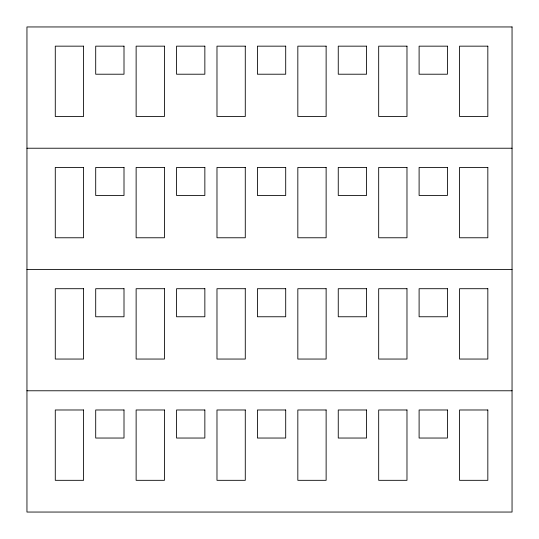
<?xml version="1.0" encoding="UTF-8"?>
<svg xmlns="http://www.w3.org/2000/svg" width="539" height="539" viewBox="0 0 539 539"><rect width="100%" height="100%" fill="white"/><g stroke="black" fill="none" stroke-linecap="round" stroke-linejoin="round"><path stroke-width="0.81" d="M26.95 148.225L512.05 148.225M26.95 269.5L512.05 269.5M26.95 390.775L512.05 390.775M512.05 26.95L26.95 26.95L26.95 512.05L512.05 512.05L512.05 26.95M83.579 46.159L55.281 46.159L55.281 116.498L83.579 116.498L83.579 46.159M124.004 46.159L95.706 46.159L95.706 74.214L124.004 74.214L124.004 46.159M164.429 46.159L136.131 46.159L136.131 116.498L164.429 116.498L164.429 46.159M204.854 46.159L176.556 46.159L176.556 74.214L204.854 74.214L204.854 46.159M245.279 46.159L216.981 46.159L216.981 116.498L245.279 116.498L245.279 46.159M285.704 46.159L257.406 46.159L257.406 74.214L285.704 74.214L285.704 46.159M326.129 46.159L297.831 46.159L297.831 116.498L326.129 116.498L326.129 46.159M366.554 46.159L338.256 46.159L338.256 74.214L366.554 74.214L366.554 46.159M406.979 46.159L378.681 46.159L378.681 116.498L406.979 116.498L406.979 46.159M447.404 46.159L419.106 46.159L419.106 74.214L447.404 74.214L447.404 46.159M487.829 46.159L459.531 46.159L459.531 116.498L487.829 116.498L487.829 46.159M83.579 167.434L55.281 167.434L55.281 237.773L83.579 237.773L83.579 167.434M124.004 167.434L95.706 167.434L95.706 195.489L124.004 195.489L124.004 167.434M164.429 167.434L136.131 167.434L136.131 237.773L164.429 237.773L164.429 167.434M204.854 167.434L176.556 167.434L176.556 195.489L204.854 195.489L204.854 167.434M245.279 167.434L216.981 167.434L216.981 237.773L245.279 237.773L245.279 167.434M285.704 167.434L257.406 167.434L257.406 195.489L285.704 195.489L285.704 167.434M326.129 167.434L297.831 167.434L297.831 237.773L326.129 237.773L326.129 167.434M366.554 167.434L338.256 167.434L338.256 195.489L366.554 195.489L366.554 167.434M406.979 167.434L378.681 167.434L378.681 237.773L406.979 237.773L406.979 167.434M447.404 167.434L419.106 167.434L419.106 195.489L447.404 195.489L447.404 167.434M487.829 167.434L459.531 167.434L459.531 237.773L487.829 237.773L487.829 167.434M83.579 288.709L55.281 288.709L55.281 359.048L83.579 359.048L83.579 288.709M124.004 288.709L95.706 288.709L95.706 316.764L124.004 316.764L124.004 288.709M164.429 288.709L136.131 288.709L136.131 359.048L164.429 359.048L164.429 288.709M204.854 288.709L176.556 288.709L176.556 316.764L204.854 316.764L204.854 288.709M245.279 288.709L216.981 288.709L216.981 359.048L245.279 359.048L245.279 288.709M285.704 288.709L257.406 288.709L257.406 316.764L285.704 316.764L285.704 288.709M326.129 288.709L297.831 288.709L297.831 359.048L326.129 359.048L326.129 288.709M366.554 288.709L338.256 288.709L338.256 316.764L366.554 316.764L366.554 288.709M406.979 288.709L378.681 288.709L378.681 359.048L406.979 359.048L406.979 288.709M447.404 288.709L419.106 288.709L419.106 316.764L447.404 316.764L447.404 288.709M487.829 288.709L459.531 288.709L459.531 359.048L487.829 359.048L487.829 288.709M83.579 409.984L55.281 409.984L55.281 480.323L83.579 480.323L83.579 409.984M124.004 409.984L95.706 409.984L95.706 438.039L124.004 438.039L124.004 409.984M164.429 409.984L136.131 409.984L136.131 480.323L164.429 480.323L164.429 409.984M204.854 409.984L176.556 409.984L176.556 438.039L204.854 438.039L204.854 409.984M245.279 409.984L216.981 409.984L216.981 480.323L245.279 480.323L245.279 409.984M285.704 409.984L257.406 409.984L257.406 438.039L285.704 438.039L285.704 409.984M326.129 409.984L297.831 409.984L297.831 480.323L326.129 480.323L326.129 409.984M366.554 409.984L338.256 409.984L338.256 438.039L366.554 438.039L366.554 409.984M406.979 409.984L378.681 409.984L378.681 480.323L406.979 480.323L406.979 409.984M447.404 409.984L419.106 409.984L419.106 438.039L447.404 438.039L447.404 409.984M487.829 409.984L459.531 409.984L459.531 480.323L487.829 480.323L487.829 409.984"/></g></svg>
